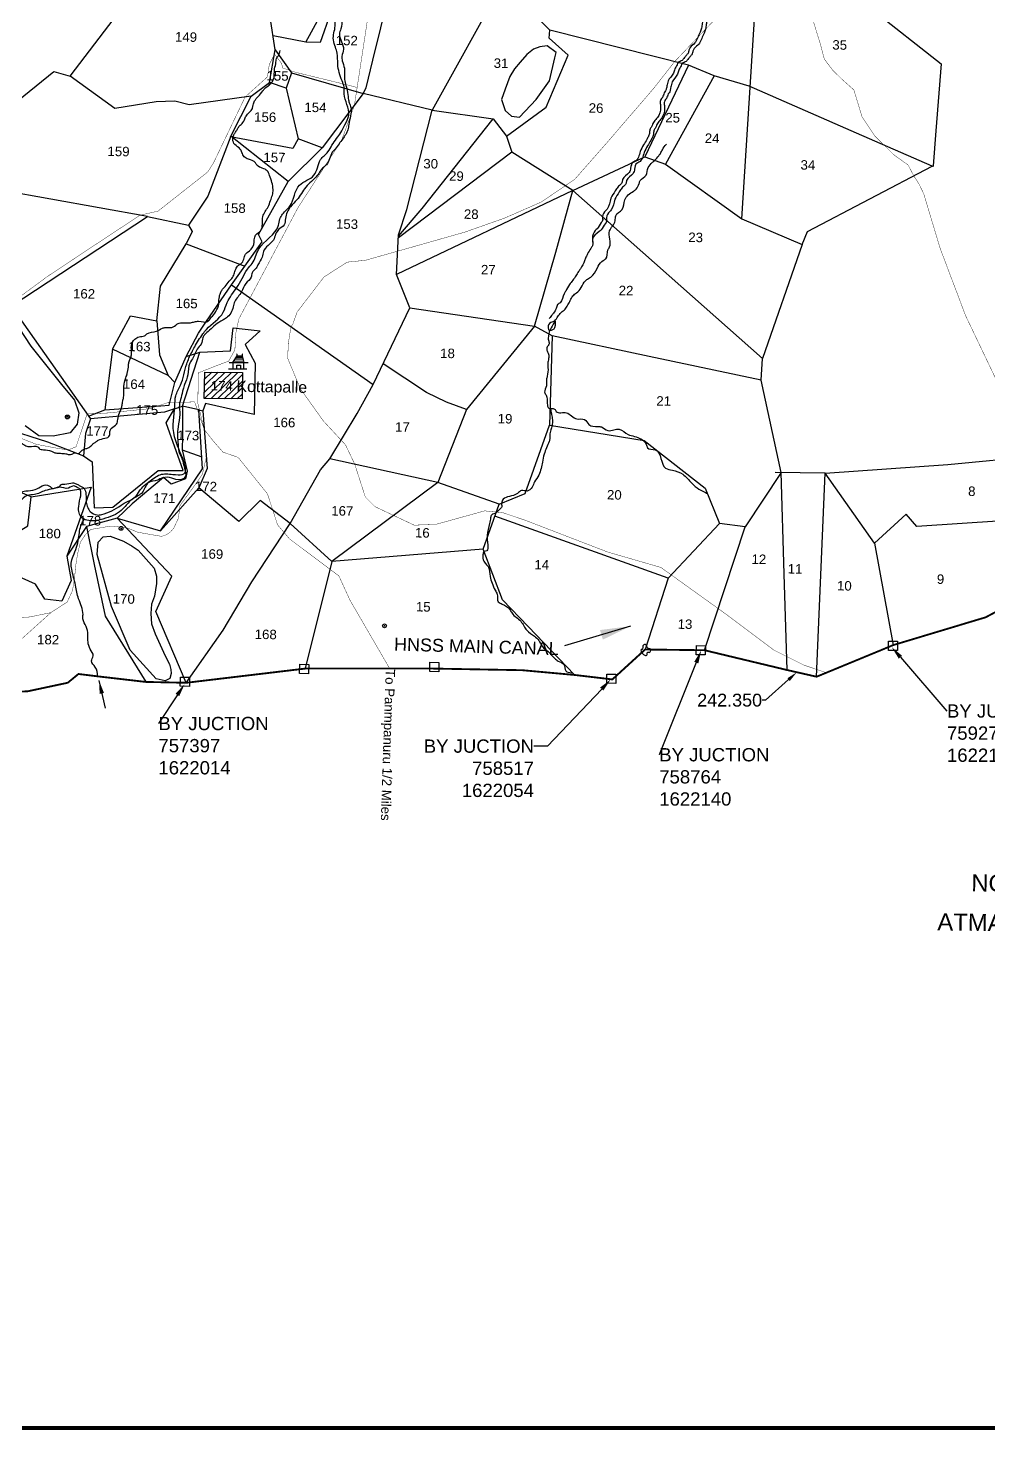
# Model space of a CAD drawing. Header units: feet. Extents: x 744893 to 763303, y 1620064 to 1627037.
# Drawn here: x 756988 to 759523, y 1620064 to 1623761 of the extents above; entities that cross this region are included whole.
import ezdxf
from ezdxf import colors
from ezdxf.entities.mleader import LeaderData, LeaderLine
from ezdxf.enums import TextEntityAlignment as Align
from ezdxf.math import Vec2, Vec3

# ---------------------------------------------------------------- set-up
doc = ezdxf.new("R2010")
doc.units = ezdxf.units.FT
doc.header["$LTSCALE"] = 15
doc.header["$MEASUREMENT"] = 0
doc.header["$PDMODE"] = 32
doc.header["$PDSIZE"] = 10
doc.linetypes.add('HIDDEN2', pattern=[0.1875, 0.125, -0.0625])
for name, color, linetype in [('CRDS STONES', 7, 'Continuous'), ('HILL', 17, 'Continuous'), ('PAPER SIZE', 10, 'Continuous'), ('PLOT', 7, 'Continuous'), ('PLOT NO', 7, 'Continuous'), ('ROADS', 6, 'Continuous'), ('TANKS-STREAM', 4, 'Continuous'), ('TEXT', 1, 'Continuous'), ('VILLAGE', 30, 'Continuous'), ('VILLAGE STONES', 240, 'Continuous')]:
    doc.layers.add(name, color=color, linetype=linetype)
doc.layers.add('VILLAGE BOUNDRY', color=5, linetype='HIDDEN2', lineweight=100)
doc.styles.get("Standard").update_dxf_attribs({"font": 'arial.ttf'})
doc.linetypes.add('DOTS', pattern='A,1e-06,-3,["●",Standard,S=3,R=0,X=-1.25,Y=-1.25],-3', length=6.000001)
doc.dimstyles.get("Standard").update_dxf_attribs({"dimtxt": 0.18, "dimasz": 0.18, "dimexe": 0.18, "dimexo": 0.0625, "dimgap": 0.09, "dimtad": 0, "dimtih": 1, "dimtoh": 1, "dimdec": 4, "dimzin": 0, "dimdsep": 46, "dimtxsty": 'Standard', "dimcen": 0.09, "dimadec": 0, "dimazin": 0, "dimtfac": 1, "dimtdec": 4, "dimtofl": 0, "dimtmove": 0, "dimatfit": 3, "dimfxl": 1, "dimtolj": 1, "dimtzin": 0, "dimarcsym": 0})

msp = doc.modelspace()

# ---------------------------------------------------------------- hatches: boundary and pattern name
at = {"layer": 'VILLAGE'}
h = msp.add_hatch(dxfattribs=at)
h.set_pattern_fill('ANSI31', color=256, scale=97.681345, angle=-0.9054)
h.set_pattern_definition([(44.0946023, (-7660.576, 49417.927), (-8.49638618, 8.76924333), [])])
h.paths.add_polyline_path([(757453.6, 1622853.4), (757452.5, 1622783.9), (757552.5, 1622782.3), (757553.6, 1622851.8)])
h.paths.add_polyline_path([(757527.3, 1622783.4), (757732.8, 1622780.2), (757733.7, 1622837.6), (757528.2, 1622840.9)], flags=9)
h.paths.add_polyline_path([(757463, 1622798.8), (757533.8, 1622797.7), (757534.4, 1622835.3), (757463.6, 1622836.5)], flags=24)

# ---------------------------------------------------------------- linework, layer by layer
for p in [(757091, 1622735), (757092, 1622735), (757092, 1622735), (757233, 1622441), (757233, 1622441), (757927.8, 1622184.1), (757927.8, 1622184.1), (757927.8, 1622184.1)]:
    msp.add_point(p)
at = {"layer": 'HILL'}
for points in [[(758246.1, 1623543.1), (758262.9, 1623528.2), (758283.7, 1623525.9), (758327.7, 1623572), (758362.9, 1623621.7), (758377.7, 1623681.6), (758381.2, 1623695.8), (758357.4, 1623713.2), (758338, 1623711.2), (758321.3, 1623704.5), (758303.4, 1623690.5), (758285.7, 1623670.7), (758271.1, 1623652.5), (758258.8, 1623632.6), (758246.3, 1623599.6), (758237, 1623572.2), (758246.1, 1623543.1)], [(756918.1, 1623038.3), (756995.2, 1622921.2), (757075.9, 1622820.9), (757109.8, 1622778.8), (757121.6, 1622746.1), (757117, 1622716.3), (757099.1, 1622692.7), (757054.1, 1622684.6), (757016, 1622684.7), (756980.4, 1622711.5)], [(757172.9, 1622404.9), (757185.6, 1622418.7), (757203.9, 1622420.7), (757239.5, 1622407.3), (757262.7, 1622394.5), (757277.8, 1622383.4), (757320, 1622336.5), (757326.1, 1622315.3), (757326.4, 1622295.5), (757321.4, 1622262.3), (757313.4, 1622240.9), (757311.4, 1622216.6), (757313.6, 1622189.8), (757323.1, 1622163.4), (757349.1, 1622104.9), (757360.5, 1622083), (757364.5, 1622069.2), (757365, 1622058), (757361.6, 1622045.2), (757349.3, 1622039.4), (757325.7, 1622044.2), (757256.8, 1622119.5), (757208, 1622234.9), (757169.7, 1622372.2), (757172.9, 1622404.9)]]:
    msp.add_lwpolyline(points, dxfattribs=at)
at = {"layer": 'PAPER SIZE', "color": 5, "const_width": 10}
msp.add_lwpolyline([(744898.5, 1627031.8), (763123.1, 1627031.8), (763123.1, 1620068.6), (744898.5, 1620068.6)], close=True, dxfattribs=at)
at = {"layer": 'PLOT'}
for points in [[(757303.1, 1623263.1), (756919.8, 1623332.2), (756914.7, 1623426.3), (756850.1, 1623480.2), (756566.8, 1623373.8), (756463.4, 1623523.9), (756387.2, 1623613.2), (756140.8, 1623866.7), (755993.2, 1624028.3), (755948.9, 1624072.6), (755934.1, 1624166.2), (755823.8, 1624180), (755594.1, 1623987.4), (755541, 1624018.2), (755563.5, 1624089.2), (755639.1, 1624119.1), (755783.8, 1624176.2), (755823.8, 1624180)], [(758870.5, 1623257.2), (758905.6, 1623812), (759014.2, 1624002.3), (759070.1, 1623907.2), (759211, 1623811.8), (759396.7, 1623666.3), (759382.4, 1623489.2), (759374.9, 1623397.1)], [(758053.5, 1623543.5), (757871.9, 1623587.7), (757879.2, 1623602.4), (757897.2, 1623675.4), (757961.2, 1623935.6), (757805.6, 1623898.6)], [(756463.4, 1623523.9), (756515.3, 1623634.1), (756637.1, 1623715.8), (756705.6, 1623792.3), (756850.1, 1623480.2), (757055.6, 1623646), (757098.7, 1623634), (757291.6, 1623886.4), (757221, 1623914.2)], [(757639.8, 1623702.8), (757626.3, 1623789.3), (757643.8, 1623850.6), (757637.4, 1623902.1), (757691.8, 1623914.8), (757805.6, 1623898.6), (757785.4, 1623799.4), (757758.4, 1623722.5), (757720.2, 1623723.6), (757634, 1623740.1)], [(757720.2, 1623723.6), (757755.3, 1623787.5), (757747.6, 1623825.3), (757644.9, 1623854.5)], [(758249.8, 1623475.1), (758354.7, 1623551.5), (758412.6, 1623689.4), (758362.6, 1623733.6), (758363.8, 1623755), (758239, 1623879), (758053.5, 1623543.5)], [(758730, 1623662.4), (758363.8, 1623755)], [(757576.3, 1623580.9), (757624.3, 1623616.9), (757639.8, 1623702.8), (757682.6, 1623642), (757871.9, 1623587.7)], [(758797.6, 1623634.8), (758730, 1623662.4), (758614.8, 1623421.3)], [(757523.9, 1623083.2), (757898.2, 1622820.2), (757994.5, 1623022.8), (757959.9, 1623110.8), (757965, 1623215.1), (757986.5, 1623282.4), (758053.5, 1623543.5), (757871.9, 1623587.7), (757763.7, 1623444.7), (757700.1, 1623468.7), (757685.8, 1623442.9), (757521.8, 1623473.7), (757576.3, 1623580.9), (757412.3, 1623557.7), (757375.1, 1623567.9), (757325.3, 1623565.7), (757216.3, 1623548.2), (757098.7, 1623634)], [(757682.6, 1623642), (757668.9, 1623602.1), (757624.3, 1623616.9)], [(759029.9, 1623189.9), (759043.9, 1623224.4), (759372.8, 1623396), (759173.4, 1623483.3), (758890.2, 1623607.1), (758797.6, 1623634.8), (758669.4, 1623401.9)], [(757668.8, 1623601.7), (757700.1, 1623468.7)], [(757964.8, 1623211.6), (758027.6, 1623284.8), (758214.3, 1623520.9), (758249.8, 1623475.1), (758264.2, 1623433.6), (757964.6, 1623207.4)], [(758053.5, 1623543.5), (758214.3, 1623520.9)], [(756838.7, 1622968), (756636.2, 1623125.4), (756751.7, 1623115.9), (756796.7, 1623161.4), (756943, 1623027.2), (757303.1, 1623263.1), (757410.9, 1623240.6), (757420.3, 1623224.1), (757404.4, 1623191.6), (757559.5, 1623132.4), (757605, 1623196.6), (757595.7, 1623216.3), (757673.8, 1623356), (757522.4, 1623475.1), (757461.7, 1623317.5), (757410.9, 1623240.6)], [(757673.8, 1623356), (757763.7, 1623444.7)], [(758424.7, 1623332.4), (758614.8, 1623421.3), (758669.4, 1623401.9), (758870.5, 1623257.2), (759029.9, 1623189.9), (758924.7, 1622889.4)], [(759375, 1623398), (759375.1, 1623395.8), (759372.8, 1623396)], [(758323.4, 1622974.1), (758380, 1623169.2), (758424.7, 1623332.4), (757959.9, 1623110.8)], [(758921.4, 1622831.7), (758924.7, 1622889.4), (758424.7, 1623332.4)], [(757327.7, 1622988.4), (757336.6, 1623079.9), (757404.4, 1623191.6)], [(757404.6, 1622894.5), (757436.9, 1622955.9), (757458.2, 1622987.1), (757523.9, 1623083.2), (757559.5, 1623132.4)], [(756943, 1623027.2), (757152.1, 1622730.4)], [(757210.7, 1622913.9), (757257.8, 1623001.5), (757327.7, 1622988.4), (757334.1, 1622898.9), (757357.2, 1622844.1)], [(757994.5, 1623022.8), (758323.4, 1622974.1), (758144.5, 1622754.8), (758091.9, 1622773.6), (758038.4, 1622799.2), (757924.3, 1622875.1)], [(757374.4, 1622825.6), (757404.6, 1622894.5), (757441.2, 1622905.6), (757521.6, 1622909.1), (757528.4, 1622970.1), (757599.6, 1622962.4), (757560.6, 1622925.9), (757586.6, 1622876.5), (757584.5, 1622741.7), (757455.9, 1622770.4), (757448.6, 1622750.9)], [(758370.6, 1622949.1), (758323.4, 1622974.1)], [(758974.1, 1622588.8), (758921.4, 1622831.7), (758626.1, 1622894.7), (758370.6, 1622949.1), (758363.3, 1622713.6)], [(757147.3, 1622737.3), (757190.3, 1622753.5), (757338.1, 1622764.3), (757359.8, 1622765.9), (757374.4, 1622825.6), (757357.2, 1622844.1), (757210.7, 1622913.9), (757190.3, 1622753.5)], [(757394.9, 1622763.6), (757441.2, 1622905.6)], [(757678.8, 1622453.6), (757759.5, 1622595.7), (757783.8, 1622624.7), (757855.4, 1622743.8), (757898.2, 1622820.2)], [(756995.7, 1622523.9), (756907.2, 1622561.6), (756801.1, 1622741.7), (756669.7, 1622469), (756822.3, 1622411), (756933.2, 1622379)], [(756923.5, 1622706.1), (757039.1, 1622669.7), (757134, 1622632.2), (757156.8, 1622616.8), (757161.6, 1622495.5), (757211.3, 1622497.4), (757330.9, 1622593.5), (757397, 1622593.3), (757352, 1622719.2), (757374.3, 1622756.6), (757348, 1622747.7), (757152.1, 1622730.4), (757139.5, 1622691.1), (757134, 1622632.2)], [(757374.3, 1622756.6), (757394.9, 1622763.6), (757395.1, 1622684.9), (757394.5, 1622648.6), (757407.5, 1622592.3), (757403.4, 1622571.4), (757365.1, 1622557.4), (757345, 1622575.3), (757262.2, 1622505.7), (757222.9, 1622468.4), (757141.5, 1622446.2), (757162.4, 1622346), (757190.8, 1622209.9), (757297.9, 1622036.2)], [(757404.5, 1622033.9), (757325.1, 1622221.5), (757366.6, 1622315.2), (757222.9, 1622468.4), (757336.7, 1622434.2), (757447.7, 1622598.1), (757438.2, 1622753.4), (757394.9, 1622763.6)], [(757438.2, 1622753.4), (757448.6, 1622750.9), (757459.8, 1622599.4), (757437.7, 1622548), (757336.7, 1622434.2)], [(758144.5, 1622754.8), (758068.9, 1622562.3), (757783.8, 1622624.7)], [(758230.3, 1622504.7), (758299.3, 1622532.8), (758363.3, 1622713.6), (758612.8, 1622672.4), (758773.8, 1622546.8), (758812.1, 1622453.9), (758676.5, 1622310.1), (758219.1, 1622473.5)], [(757394.5, 1622648.6), (757445.8, 1622630)], [(759090.8, 1622586.6), (759414.2, 1622609.1), (759652.5, 1622632.2), (759748.3, 1622557.4), (759898.5, 1622440.6), (759907.4, 1622482.5), (760166.2, 1622471.1), (760171.8, 1622309.2)], [(758990.2, 1622067.5), (758982.4, 1622321.4), (758974.1, 1622588.8), (758879.4, 1622444.8)], [(759067.9, 1622049.9), (759090.8, 1622586.6), (758958.2, 1622588.7)], [(759558, 1622461.2), (759332.5, 1622446), (759303.8, 1622478.7), (759221, 1622402.4), (759090.8, 1622586.6)], [(757141.5, 1622446.2), (757089.8, 1622367.6), (757101.7, 1622303.2), (757077, 1622248.9), (757031.6, 1622254.5), (757007.2, 1622294.4), (756936.7, 1622325.8), (756933.2, 1622379), (756945.3, 1622422.4), (756986.9, 1622448.2), (756995.7, 1622523.9), (757153.8, 1622549.6), (757089.8, 1622367.6)], [(758068.9, 1622562.3), (757789.3, 1622353.5), (757678.8, 1622453.6)], [(758188.1, 1622386.6), (758230.4, 1622505.1), (758068.9, 1622562.3)], [(757404.5, 1622033.9), (757502.7, 1622172.9), (757577.9, 1622299.8), (757678.8, 1622453.6), (757600.1, 1622514.8), (757543.4, 1622459.6), (757437.7, 1622548)], [(758772, 1622119.8), (758879.4, 1622444.8), (758812.1, 1622453.9)], [(759221, 1622402.4), (759270.1, 1622133.3)], [(758428.9, 1622054.6), (758307.3, 1622182.1), (758239.6, 1622253), (758188.1, 1622386.6), (757789.3, 1622353.5)], [(757789.3, 1622353.5), (757719, 1622071.4)], [(758676.5, 1622310.1), (758615.5, 1622121.7)]]:
    msp.add_lwpolyline(points, dxfattribs=at)
at = {"layer": 'PLOT NO'}
for points in [[(758424.7, 1623332.4), (758264.2, 1623433.6)], [(757527.9, 1622878.8), (757539.5, 1622896.5), (757552.2, 1622896.5), (757557.2, 1622878.8)], [(757530.4, 1622882.6), (757556.3, 1622882.2)], [(757554.7, 1622887.6), (757533.7, 1622887.6)], [(757536.6, 1622892.2), (757553.5, 1622892.2)], [(757516.1, 1622862.2), (757564.7, 1622862.2)], [(757518.1, 1622878.8), (757568.2, 1622878.8)], [(757527.9, 1622878.8), (757527.9, 1622862.2)], [(757538.3, 1622862.2), (757538.3, 1622871.2), (757547.7, 1622871.2), (757547.7, 1622862.2)], [(757557.2, 1622861.8), (757557.2, 1622878.9)]]:
    msp.add_lwpolyline(points, dxfattribs=at)
for centre, radius, start, end in [((757541.7, 1622899), 3.31, 127.3291, 228.7098), ((757551.3, 1622898.7), 2.38, 292.4783, 69.0358)]:
    msp.add_arc(centre, radius, start, end, dxfattribs=at)
at = {"layer": 'ROADS', "linetype": 'DOTS', "ltscale": 0.5, "const_width": 1}
for points in [[(757483.7, 1622662.9), (757473.4, 1622674.9), (757452.2, 1622702.5), (757435.5, 1622770.8), (757436.8, 1622851.2), (757486, 1622870.6), (757516.8, 1622882.1), (757533.2, 1622911.6), (757536.1, 1622957.6), (757543.6, 1622993.2), (757609.8, 1623117.7), (757699.9, 1623287.2), (757814.7, 1623464.2), (757848.6, 1623556.9), (757862.9, 1623650.2), (757898.1, 1623880.9)], [(759059.2, 1623778.3), (759077.3, 1623719.6), (759088.3, 1623678.3), (759110.4, 1623649.3), (759134.1, 1623626), (759166.2, 1623597.2), (759187.7, 1623526.5), (759221.8, 1623475.5), (759246.2, 1623451.4), (759262, 1623435.8), (759272, 1623425.9), (759309.4, 1623399.1), (759324.2, 1623370.7), (759338.4, 1623348.4), (759350.4, 1623323.5), (759394, 1623178.7), (759461, 1623001.8), (759579.3, 1622754.1)], [(756927.8, 1623023.6), (757040.7, 1623106.8), (757282.5, 1623266.8), (757330.5, 1623277.7), (757461.5, 1623380.8), (757476.3, 1623403.7), (757560.3, 1623578.6), (757619.2, 1623631.8), (757624, 1623664.1), (757637.9, 1623692), (757656.5, 1623666.8), (757659.5, 1623655), (757693.2, 1623643.8), (757834.5, 1623609.4), (757855.7, 1623603.6)], [(757047.9, 1622218.9), (756918.5, 1622102.7), (756832.6, 1622024.7)]]:
    msp.add_lwpolyline(points, dxfattribs=at)
at = {"layer": 'ROADS', "linetype": 'HIDDEN2', "ltscale": 10, "const_width": 1}
for points in [[(758845.2, 1623831), (758693.1, 1623671.7), (758638.3, 1623601.6), (758515, 1623458.5), (758429.4, 1623361.1), (758340.3, 1623301.1), (758244.7, 1623259.3), (758140.1, 1623222.4), (758006.5, 1623184.5), (757877.8, 1623148.1), (757829.1, 1623143.1), (757768, 1623103.7), (757697.3, 1623011.5), (757686.2, 1622979.9), (757681.2, 1622972.7), (757674.3, 1622929.9), (757672.5, 1622889.7), (757705.9, 1622809.4), (757766.5, 1622724.6), (757825.2, 1622661.2), (757849.5, 1622610.3), (757877.2, 1622524.1), (757902.5, 1622498.6), (757962.3, 1622470.3), (758006.2, 1622449.6), (758063, 1622451.5), (758156.3, 1622477.3), (758192.3, 1622487.3), (758241.2, 1622482.1), (758298.4, 1622462.8), (758428.9, 1622412.5), (758517.4, 1622378.5), (758603.8, 1622353.5), (758657, 1622338.1), (758827.2, 1622216), (758955.4, 1622119.9), (758999.5, 1622097.9), (759035.1, 1622080.2), (759093.6, 1622060.5)], [(756879.6, 1622714.1), (757009, 1622662.9), (757069.2, 1622651.4), (757093.9, 1622648.1), (757114.3, 1622656.4), (757143.4, 1622742.9), (757197.8, 1622745.4), (757308.2, 1622756.8), (757355.6, 1622772.5), (757427, 1622774.7), (757452.2, 1622702.5)], [(757452.2, 1622702.5), (757453.7, 1622681.4), (757457.7, 1622628.2), (757447.5, 1622583.7), (757425.2, 1622551.6), (757388.6, 1622501.4), (757384.2, 1622467.7), (757372.3, 1622442.3), (757362.5, 1622430.9), (757351.6, 1622423.9), (757339.7, 1622420), (757277.4, 1622430.8), (757246.5, 1622443.3), (757206.6, 1622447.3), (757182.3, 1622443.2), (757153, 1622438.2), (757139.3, 1622425.2), (757125.5, 1622404.2), (757118.1, 1622372.9), (757113.1, 1622340.9), (757109.8, 1622303.9), (757104.3, 1622275.8), (757091.1, 1622247.2), (757047.9, 1622218.9), (756992, 1622207.5), (756931.4, 1622204.1)], [(757941.6, 1622071.4), (757837.4, 1622250.8), (757807.5, 1622315.8), (757759.9, 1622351.5), (757677.1, 1622413.7), (757645.9, 1622450.3), (757619.2, 1622532.1), (757541.8, 1622628.3), (757501.8, 1622642.1), (757483.7, 1622662.9)]]:
    msp.add_lwpolyline(points, dxfattribs=at)
at = {"layer": 'TANKS-STREAM'}
for points in [[(759814.3, 1625757.6), (759799.8, 1625743.7), (759784.6, 1625735.5), (759760.3, 1625725.1), (759737.3, 1625721.8), (759731.9, 1625716.9), (759708.7, 1625715.8), (759698.9, 1625715.3), (759688.4, 1625711.9), (759678.2, 1625708.2), (759664.2, 1625706.7), (759659.8, 1625706.1), (759623.1, 1625691.8), (759601.2, 1625694.8), (759588, 1625689.4), (759555, 1625687.2), (759515.4, 1625686.4), (759502, 1625679.8), (759484.5, 1625683.9), (759469, 1625684.7), (759458.3, 1625684), (759428.8, 1625690.8), (759404.4, 1625688.8), (759374.2, 1625697.3), (759346.7, 1625698), (759308.8, 1625695.6), (759255.6, 1625696.2), (759238.9, 1625695), (759216.6, 1625694.4), (759188.2, 1625685.1), (759175.9, 1625677.9), (759158, 1625663.2), (759148.3, 1625652.3), (759131.2, 1625643.4), (759123.8, 1625626), (759102.3, 1625615.7), (759092, 1625606.3), (759087.1, 1625594.2), (759070, 1625584.7), (759056.5, 1625570.1), (759045.7, 1625559.7), (759038.7, 1625551.4), (758994.5, 1625494.5), (758985.2, 1625480.2), (758969.8, 1625469.1), (758958.1, 1625451), (758944.9, 1625433), (758932.4, 1625411.2), (758922.8, 1625375.7), (758915, 1625365.2), (758903.3, 1625347.2), (758891.4, 1625319.6), (758879, 1625302.4), (758871.9, 1625285), (758859.9, 1625248), (758852.9, 1625234.5), (758841.9, 1625214.2), (758823.4, 1625197.8), (758818.5, 1625175.8), (758803.8, 1625159.4), (758791.4, 1625142.9), (758758.5, 1625083.1), (758742, 1625053), (758729.6, 1625033.4), (758711.7, 1625009.4), (758697.1, 1624997.5), (758669.2, 1624961.5), (758657.6, 1624947.3), (758641.1, 1624912.7), (758629.5, 1624902.2), (758618.6, 1624885), (758610.7, 1624866.1), (758601.4, 1624851.8), (758590.1, 1624821.2), (758571.6, 1624800.2), (758563.9, 1624792), (758551.6, 1624786.1), (758541.7, 1624785.5), (758531.1, 1624785.7), (758521.2, 1624784.3), (758502.9, 1624782.3), (758490.8, 1624785.5), (758472.7, 1624789.6), (758462.9, 1624793.6), (758450.8, 1624802.1), (758428.9, 1624808.5), (758415.2, 1624804.2), (758408.8, 1624787.6), (758394.2, 1624776.4), (758393.9, 1624757.5), (758391.3, 1624733.2), (758388.9, 1624725.7), (758379.3, 1624695.5), (758382, 1624675.7), (758365, 1624615.6), (758358.3, 1624573.9), (758355.8, 1624560.3), (758344.8, 1624538.5), (758340.8, 1624522.6), (758324.3, 1624488.7), (758317.1, 1624463), (758304, 1624453.4), (758292.3, 1624433.8), (758277.6, 1624417.4), (758248.4, 1624394.3), (758238.8, 1624371.8), (758222.2, 1624368.8), (758217.8, 1624358.2), (758208, 1624347.7), (758198.8, 1624336.7), (758185.3, 1624324.1), (758166.5, 1624316.5), (758158.3, 1624300.6), (758148, 1624295.5), (758138.3, 1624287.6), (758131.8, 1624282.4), (758109.3, 1624273.7), (758099.1, 1624265.9), (758082.9, 1624252.3), (758076.9, 1624247.1), (758068.3, 1624238.1), (758060.1, 1624228.7), (758049.3, 1624217.7), (758042.7, 1624204.5), (758029.2, 1624200.6), (758018.8, 1624183.8), (758010.7, 1624180.7), (758009.5, 1624172.2), (758002.5, 1624165.9), (757981.3, 1624140.2), (757979.5, 1624126.3), (757969.8, 1624118.5), (757955.1, 1624101.2), (757948.5, 1624088), (757942.5, 1624075.3), (757934.3, 1624067.4), (757927.8, 1624058.5), (757918.4, 1624040.8), (757903.7, 1624022.4), (757897.1, 1624013.5), (757882.8, 1623985.5), (757874.1, 1623971.8), (757866.4, 1623954.8), (757859.2, 1623937.9), (757851.5, 1623927.9), (757851.7, 1623908.4), (757846.7, 1623894.7), (757838, 1623881.5), (757825.7, 1623848.7), (757824.2, 1623819.9), (757822.5, 1623810.9), (757814.9, 1623801.5), (757814.6, 1623785), (757812.6, 1623758.4), (757809.2, 1623744), (757819.7, 1623704.6), (757815.7, 1623685.5), (757816.6, 1623674.3), (757822.1, 1623654.5), (757822.2, 1623629), (757825.2, 1623612.9), (757829.2, 1623596.4), (757832.5, 1623574.3), (757835, 1623563.1), (757839.1, 1623550.8), (757833.6, 1623506.1), (757831.2, 1623492.3), (757825.7, 1623480.2), (757808.3, 1623455.4), (757797.4, 1623440.7), (757790.3, 1623432.8), (757774.8, 1623399.7), (757765.1, 1623391.8), (757758.6, 1623383.4), (757750.4, 1623371.3), (757735.2, 1623356.1), (757720.1, 1623340.9), (757708.6, 1623324.1), (757696.6, 1623307.2), (757680.3, 1623289.4), (757666.5, 1623257.9), (757663, 1623241.4), (757649.5, 1623229.9), (757640.8, 1623216.7), (757634.7, 1623201.4), (757608.6, 1623171.5), (757605.2, 1623156.1), (757594.2, 1623136.5), (757589.8, 1623127.6), (757578.4, 1623115), (757576.1, 1623103.3), (757562, 1623087), (757550.9, 1623064.5), (757532.9, 1623039.2), (757528.9, 1623025.4), (757510.9, 1622995.9), (757501.2, 1622990.2), (757481.8, 1622977.7), (757466.7, 1622963.6), (757453.2, 1622951.5), (757448.7, 1622943.9), (757444.2, 1622927), (757433.9, 1622913.8), (757423.4, 1622891.6), (757414.1, 1622876.9), (757409.3, 1622846.1), (757400.4, 1622820.6), (757396.5, 1622807.9), (757391.3, 1622786.2), (757386.7, 1622766.7), (757387.9, 1622741.6), (757383.2, 1622708.7), (757381.7, 1622684.2), (757383.5, 1622662.9), (757387.4, 1622638.3), (757393.6, 1622624.9), (757400.1, 1622599.8), (757402.4, 1622576.9), (757377.8, 1622569.8), (757366.6, 1622573.7), (757342.1, 1622574.1), (757329.2, 1622568.5), (757304.6, 1622560.9), (757289.2, 1622536.3), (757263.3, 1622518.6), (757241.1, 1622496), (757223.8, 1622481.4), (757199.1, 1622470.1), (757170.2, 1622462), (757129.8, 1622469), (757121.2, 1622499), (757121.5, 1622546.9), (757112, 1622551.8), (757111.1, 1622552.4), (757094, 1622547.3), (757070.1, 1622549.8), (757054, 1622545.8), (757033.1, 1622540.8), (757004.2, 1622530.1), (756985.5, 1622527.7), (756965, 1622512.1), (756935.5, 1622499.2), (756917.6, 1622483.5), (756897.1, 1622466.3), (756876.6, 1622448), (756770.5, 1622401), (756762.3, 1622388.5), (756745, 1622384.8), (756729.5, 1622372.5), (756698.1, 1622365), (756686, 1622351.9), (756666.5, 1622338.3), (756658.4, 1622333.1), (756658.9, 1622319.2), (756657.4, 1622307.2), (756659.7, 1622289.3), (756661.4, 1622266.7), (756663, 1622246.1), (756669.3, 1622220.8), (756676.3, 1622202.1), (756685.9, 1622175.1), (756688.2, 1622156.4), (756704.6, 1622140.9), (756714.8, 1622113.5), (756719.3, 1622102.2), (756726.2, 1622078.2), (756735.2, 1622059.5), (756746.1, 1622036.1), (756760.9, 1622006)], [(756604.9, 1622341.8), (756614.1, 1622338.4), (756627.8, 1622342), (756635.6, 1622351.3), (756646.8, 1622354.6), (756663.3, 1622357.9), (756676.7, 1622366), (756688, 1622373.5), (756696.4, 1622379), (756713.3, 1622381.8), (756723.1, 1622386.6), (756735.8, 1622387.6), (756746.1, 1622401), (756756, 1622409.9), (756773.6, 1622419.8), (756802, 1622425.3), (756871.7, 1622460.4), (756883.3, 1622465.8), (756887.7, 1622473.6), (756905, 1622485.9), (756915, 1622501.1), (756926.7, 1622513.1), (756966.4, 1622536.4), (756981.6, 1622539.8), (757006.1, 1622543.6), (757042.7, 1622553.5), (757054.6, 1622546), (757061.2, 1622548.2), (757068.5, 1622549.8), (757075.8, 1622557.2), (757084.9, 1622557.8), (757105.3, 1622561), (757114.4, 1622558.7), (757122.8, 1622554.4), (757135.3, 1622546.5), (757141.1, 1622510.6), (757145.1, 1622496.5), (757151.9, 1622485.2), (757170, 1622476.4), (757182, 1622477.7), (757233, 1622502.1), (757244.3, 1622509), (757267, 1622521.2), (757290.6, 1622551), (757306.3, 1622563.4), (757336.1, 1622582.6), (757369.8, 1622583.5), (757394.4, 1622583.1), (757374.2, 1622682.3), (757374.9, 1622763.5), (757377.4, 1622790.8), (757389.8, 1622818.7), (757406.1, 1622874.6), (757419.3, 1622905.2), (757427.2, 1622919.9), (757448.8, 1622953.9), (757458.1, 1622965.7), (757502.7, 1623011.2), (757512.9, 1623036.3), (757538.2, 1623075.9), (757552.6, 1623100.2), (757566.3, 1623124.6), (757579.2, 1623139.8), (757595.9, 1623176.7), (757648.2, 1623240.4), (757652, 1623257.2), (757669.2, 1623280.8), (757678.5, 1623291.2), (757703.4, 1623346.2), (757741.8, 1623372.2), (757759.3, 1623413.4), (757778.6, 1623434.1), (757789.4, 1623451.5), (757801.6, 1623469.5), (757812.4, 1623484.8), (757823.3, 1623505), (757833.5, 1623530.8), (757821.8, 1623587.1), (757821.3, 1623605.4), (757816, 1623620.9), (757804.7, 1623665.6), (757803.1, 1623694.4), (757798.4, 1623709.9), (757793.1, 1623729), (757797.9, 1623766.1), (757797, 1623799.1), (757798.7, 1623816.6), (757806.8, 1623841), (757831.2, 1623907.9), (757845.1, 1623947.7), (757853.9, 1623967.9), (757859.8, 1623988.1), (757873.5, 1624007.6), (757897.8, 1624037.4), (757921.8, 1624084.7), (757948.1, 1624105.3), (757961, 1624122.7), (757969.7, 1624137.3), (758020.8, 1624211.9), (758072.1, 1624258.1), (758080.7, 1624269.9), (758094.8, 1624276.7), (758115.6, 1624299.5), (758133.9, 1624303.5), (758149.7, 1624322.2), (758161.8, 1624336), (758173.8, 1624341.4), (758229.4, 1624385.9), (758248.8, 1624410.1), (758262.3, 1624422.5), (758271.6, 1624433.6), (758278.1, 1624445.4), (758293.9, 1624464.8), (758308.1, 1624477.2), (758326.3, 1624516.3), (758335.9, 1624543.5), (758338.1, 1624554), (758353.3, 1624619.5), (758365.7, 1624645.3), (758365.3, 1624666.3), (758365.5, 1624677.6), (758369.3, 1624695.8), (758374.5, 1624713.2), (758376.7, 1624723), (758381.9, 1624741.9), (758385, 1624760.1), (758388.1, 1624777.5), (758388.3, 1624789.5), (758351.9, 1624795), (758331.6, 1624802.3), (758312, 1624806.1), (758297.3, 1624807.1), (758286.1, 1624812.8), (758263.1, 1624823.7)], [(758872.2, 1624218.3), (758870.8, 1624208.7), (758868, 1624199.9), (758867.9, 1624194.3), (758869.6, 1624187.8), (758870.3, 1624179), (758870.2, 1624172.5), (758868, 1624164), (758867.9, 1624159), (758869.9, 1624152.2), (758872, 1624137.8), (758868.9, 1624124.7), (758872.5, 1624108.5), (758875.5, 1624098.4), (758877.2, 1624094), (758879.4, 1624082.8), (758882.8, 1624073.9), (758885.7, 1624068.6), (758887.9, 1624064.1), (758891.3, 1624050.3), (758894.3, 1624039.6), (758896, 1624034.9), (758895.3, 1624026.7), (758892.4, 1624026.8), (758892.6, 1624020.1), (758886.5, 1624009.8), (758879.5, 1623995.8), (758878.5, 1623985.3), (758877.4, 1623972.9), (758874.9, 1623965.9), (758873, 1623958.3), (758867.9, 1623952.5), (758864.6, 1623947.5), (758862.5, 1623943.5), (758859.2, 1623938.5), (758858.5, 1623933.2), (758858.1, 1623927.4), (758854.7, 1623911.7), (758845.1, 1623899.7), (758840.8, 1623893.6), (758830.7, 1623885.3), (758825.4, 1623875.1), (758824.3, 1623864.3), (758820.9, 1623856.3), (758808, 1623845.3), (758803.7, 1623840.6), (758798.4, 1623832.3), (758794.4, 1623820.6), (758790.6, 1623814.5), (758781.4, 1623799.2), (758779.9, 1623795), (758779.8, 1623789.8), (758778.3, 1623781.3), (758776.7, 1623770.1), (758774.6, 1623757.9), (758766.3, 1623736.6), (758760, 1623722.6), (758757.1, 1623718.4), (758745.1, 1623706.4), (758741.7, 1623699.4), (758739.2, 1623691.5), (758734.9, 1623685.9), (758729.6, 1623679.9), (758723.4, 1623672.5), (758713.4, 1623666.6), (758710.3, 1623661), (758707.1, 1623654.9), (758704.2, 1623649.8), (758702.4, 1623644), (758700.8, 1623638.7), (758686.9, 1623618.4), (758685, 1623611.5), (758682.2, 1623599.3), (758681.6, 1623595.8), (758675, 1623583.7), (758673.1, 1623577.9), (758666.2, 1623566.3), (758666.4, 1623556.4), (758661.7, 1623527.4), (758654.1, 1623516.8), (758646.5, 1623506.2), (758644, 1623498.8), (758639.2, 1623491.9), (758637.7, 1623482.6), (758634.7, 1623472.4), (758630.4, 1623463.7), (758621.8, 1623449.8), (758613.1, 1623432.3), (758599.2, 1623406.4), (758594.1, 1623404.1), (758587.7, 1623388.5), (758583.8, 1623376.9), (758566.7, 1623358.2), (758564.7, 1623349.9), (758558, 1623343), (758553.8, 1623338.4), (758547.1, 1623328.3), (758535.6, 1623308.9), (758525.8, 1623280.7), (758522, 1623276.6), (758513.4, 1623260.4), (758513.7, 1623250.1), (758510.4, 1623244.6), (758499.4, 1623228.5), (758494.6, 1623223.9), (758476.4, 1623203.4), (758477.5, 1623190.1), (758474.3, 1623182.6)], [(758861.7, 1624220.9), (758860.2, 1624211.4), (758857.5, 1624202.5), (758857.4, 1624197), (758859.1, 1624190.5), (758859.8, 1624181.6), (758859.7, 1624175.2), (758857.5, 1624166.7), (758857.4, 1624161.7), (758859.4, 1624154.9), (758861.5, 1624140.4), (758858.4, 1624127.4), (758861.9, 1624111.1), (758865, 1624101.1), (758866.7, 1624096.7), (758868.9, 1624085.5), (758872.3, 1624076.6), (758875.1, 1624071.2), (758877.4, 1624066.8), (758880.7, 1624052.9), (758883.8, 1624042.3), (758885.5, 1624037.6), (758884.8, 1624029.3), (758881.8, 1624029.4), (758882.1, 1624022.8), (758876, 1624012.5), (758869, 1623998.5), (758867.9, 1623987.9), (758866.9, 1623975.6), (758864.4, 1623968.6), (758862.5, 1623961), (758857.4, 1623955.2), (758854.1, 1623950.2), (758852, 1623946.1), (758848.6, 1623941.2), (758848, 1623935.9), (758847.6, 1623930), (758844.2, 1623914.4), (758834.6, 1623902.3), (758830.2, 1623896.3), (758820.2, 1623888), (758814.9, 1623877.7), (758813.8, 1623866.9), (758810.4, 1623859), (758797.5, 1623847.9), (758793.2, 1623843.3), (758787.9, 1623834.9), (758783.9, 1623823.2), (758780, 1623817.2), (758770.9, 1623801.8), (758769.4, 1623797.6), (758769.3, 1623792.4), (758767.8, 1623784), (758766.2, 1623772.8), (758764.1, 1623760.6), (758755.8, 1623739.3), (758749.4, 1623725.3), (758746.5, 1623721.1), (758734.6, 1623709.1), (758731.2, 1623702.1), (758728.7, 1623694.1), (758724.4, 1623688.6), (758719.1, 1623682.5), (758712.9, 1623675.1), (758702.9, 1623669.2), (758699.8, 1623663.6), (758696.6, 1623657.5), (758693.7, 1623652.5), (758691.9, 1623646.7), (758690.3, 1623641.3), (758676.3, 1623621.1), (758674.5, 1623614.1), (758671.7, 1623601.9), (758671, 1623598.5), (758664.4, 1623586.3), (758662.6, 1623580.5), (758655.7, 1623569), (758655.8, 1623559.1), (758651.2, 1623530.1), (758643.6, 1623519.5), (758635.9, 1623508.9), (758633.5, 1623501.5), (758628.7, 1623494.6), (758627.2, 1623485.3), (758624.2, 1623475.1), (758619.9, 1623466.3), (758611.3, 1623452.5), (758602.6, 1623434.9), (758588.7, 1623409.1), (758583.6, 1623406.7), (758577.2, 1623391.1), (758573.3, 1623379.5), (758556.1, 1623360.9), (758554.1, 1623352.6), (758547.5, 1623345.7), (758543.2, 1623341.1), (758536.6, 1623331), (758525.1, 1623311.6), (758515.3, 1623283.3), (758511.5, 1623279.2), (758502.9, 1623263.1), (758503.2, 1623252.8), (758499.8, 1623247.3), (758488.8, 1623231.2), (758484.1, 1623226.6), (758476.3, 1623206.7), (758476.7, 1623199.7), (758477.5, 1623190.1)], [(756487.9, 1622418.7), (756474.2, 1622422.7), (756464.7, 1622421.9), (756454.2, 1622417.6), (756449.1, 1622412.7), (756453.1, 1622398.2), (756468.3, 1622399.7), (756475.5, 1622404.6), (756482.3, 1622410.6), (756487.9, 1622418.7), (756498.3, 1622422.7), (756507.8, 1622422.8), (756515.5, 1622424.2), (756523, 1622428.9), (756530.6, 1622434.7), (756537.4, 1622437.3), (756550.1, 1622437.1), (756557.1, 1622439.2), (756579.5, 1622458.2), (756585.8, 1622462), (756601.2, 1622469.8), (756606.5, 1622477.2), (756609.8, 1622483.1), (756614.3, 1622489.5), (756623.1, 1622498.7), (756632.3, 1622504.9), (756642.4, 1622519.9), (756646.6, 1622530.9), (756650.7, 1622541.3), (756661.9, 1622551.1), (756676.4, 1622561.1), (756680.6, 1622580.5), (756683.6, 1622588.4), (756687.3, 1622593.3), (756695.6, 1622601.8), (756701.1, 1622605.1), (756710.3, 1622633.5), (756730.5, 1622645.5), (756737.2, 1622657), (756740.3, 1622674.7), (756749.5, 1622682.9), (756759.1, 1622690.4), (756768.7, 1622703.6), (756776.8, 1622710), (756788.3, 1622715.3), (756805.2, 1622715.7), (756815.4, 1622717.5), (756825.2, 1622717.9), (756842.5, 1622713.7), (756856.9, 1622707.3), (756864.2, 1622706.8), (756873.6, 1622705.2), (756887, 1622701.4), (756894.9, 1622697.3), (756901, 1622693.9), (756905.7, 1622692.4), (756921.5, 1622685.6), (756933.8, 1622678.9), (756940.9, 1622674.4), (756964.3, 1622670.8), (756971.8, 1622664.5), (756979, 1622660.1), (756990.2, 1622656.6), (757013, 1622655.9), (757016.6, 1622651.9), (757028.1, 1622648.4), (757049.1, 1622644.8), (757056.3, 1622641.1), (757066.1, 1622639.5), (757072.9, 1622639), (757080.2, 1622638.9), (757087.1, 1622638.1), (757096.1, 1622635.8), (757103, 1622636.4), (757112.4, 1622640.7), (757117.9, 1622638.5), (757128.2, 1622645.8), (757135.6, 1622650.1), (757144.6, 1622652.7), (757150.5, 1622655.9), (757154.9, 1622659.5), (757159.7, 1622664.5), (757166.6, 1622669.1), (757172.9, 1622673.7), (757202.7, 1622686), (757203.2, 1622696.5), (757208.1, 1622705.1), (757221, 1622716.1), (757224.4, 1622728), (757228.7, 1622746.1), (757233.6, 1622756.6), (757235.5, 1622765.9), (757237.5, 1622777.1), (757239.5, 1622786.1), (757243.4, 1622832.6), (757247.9, 1622844.1), (757249.9, 1622853.2), (757252.7, 1622871.2), (757254, 1622881.4), (757258.6, 1622891.1), (757260.5, 1622901.2), (757260.5, 1622923.6), (757269.2, 1622940), (757280.8, 1622946.3), (757294.9, 1622948.8), (757301.2, 1622953.9), (757326.7, 1622961.4), (757342, 1622968.8), (757350.9, 1622970.9), (757362.9, 1622970.5), (757377.1, 1622976.8), (757383.2, 1622981.2), (757396.6, 1622983.2), (757416, 1622983.4), (757426.9, 1622985.9), (757437.6, 1622987.3), (757461.9, 1622987), (757469.7, 1622996.4), (757474, 1623000.9), (757485.8, 1623018), (757489.8, 1623028.3), (757491.3, 1623043.8), (757494.1, 1623058.8), (757498.9, 1623068.8), (757507.2, 1623079.2), (757518.2, 1623092.7), (757525.1, 1623100.2), (757531.6, 1623112), (757535.4, 1623124.3), (757542.7, 1623134.9), (757552, 1623141.5), (757557.6, 1623154.2), (757563, 1623166.3), (757566, 1623168.5), (757582.9, 1623189.5), (757587.9, 1623214.1), (757601.3, 1623226.4), (757607.1, 1623263.2), (757620.7, 1623288.8), (757627.3, 1623305.9), (757632.1, 1623319.6), (757634, 1623334.5), (757624.8, 1623371.9), (757618.8, 1623383.8), (757592.1, 1623398.4), (757587.4, 1623405), (757569.2, 1623414.6), (757557.7, 1623421), (757551.9, 1623432.6), (757547.6, 1623441.5), (757533, 1623453.7), (757527.6, 1623466), (757532.6, 1623482.3), (757537.9, 1623490.4), (757542.5, 1623498.5), (757549.4, 1623506), (757558.4, 1623518.3), (757562.8, 1623528.4), (757579.3, 1623548.7), (757581.4, 1623557.4), (757585.2, 1623568.4), (757595, 1623580.1), (757607.1, 1623594.9), (757612.3, 1623601), (757623.5, 1623610.1), (757632.1, 1623619.6), (757634.5, 1623623.5), (757638, 1623653.1), (757641.7, 1623670.2), (757642.1, 1623677), (757649.1, 1623689.6), (757652.4, 1623700.9)], [(758377.6, 1622988), (758394.2, 1623010.5), (758404.2, 1623019.2), (758411.8, 1623030.4), (758417.9, 1623042.2), (758425, 1623054.4), (758434.1, 1623062.1), (758447.1, 1623076.2), (758457.8, 1623094.3), (758465.8, 1623099.6), (758477.3, 1623108.8), (758492, 1623132.7), (758505, 1623147.8), (758512, 1623151.7), (758517.3, 1623175.7), (758521.4, 1623183.1), (758521.6, 1623225.4), (758536.4, 1623251.8), (758538.1, 1623265.6), (758554.6, 1623282.1), (758561.9, 1623307.1), (758584.5, 1623330.4), (758592, 1623335.7), (758599.6, 1623350.4), (758602.7, 1623358.3), (758617.8, 1623372.3), (758623.6, 1623392.3), (758635.2, 1623406.4), (758641.5, 1623411.8), (758651.2, 1623423.9), (758655.8, 1623429.8), (758660.9, 1623439.5), (758671.5, 1623454.2)], [(758474.3, 1623182.6), (758465.5, 1623168.2), (758459.3, 1623156.3), (758455.7, 1623146.4), (758444.9, 1623125.7), (758439.8, 1623118.3), (758433.1, 1623107), (758415.8, 1623083.8), (758406, 1623066.6), (758401.9, 1623059.6), (758391.2, 1623036.2), (758384.7, 1623031.3), (758380.6, 1623021), (758373.9, 1623008.8), (758370.9, 1623004.9), (758362.4, 1622994.2)], [(758376.2, 1622985), (758359.9, 1622942.8), (758360.4, 1622937.8), (758361.9, 1622927.7), (758357.3, 1622919.4), (758356.6, 1622911), (758359.8, 1622903.1), (758361.3, 1622891.9), (758358.9, 1622879.1), (758359.2, 1622865.1), (758357.2, 1622842.6), (758355.4, 1622833.1), (758355.1, 1622816.9), (758350.4, 1622800.2), (758354.2, 1622792.3), (758357.3, 1622770.1), (758361.3, 1622758.2), (758368.8, 1622757.1), (758376.7, 1622755.7), (758380.7, 1622749.2), (758393, 1622746.1), (758408.1, 1622745.9), (758435.2, 1622729.7), (758455.7, 1622728.2), (758467.3, 1622714.9), (758490.4, 1622709.7), (758500.4, 1622708.6), (758516.9, 1622699.1), (758533.3, 1622701.1), (758547.1, 1622702.3), (758570.5, 1622688.6), (758587.7, 1622683.8), (758604.1, 1622677.3), (758618.1, 1622663), (758621.7, 1622653.9), (758642.3, 1622648.2), (758669.5, 1622599.9), (758687.7, 1622594.3), (758715, 1622583.7), (758726.3, 1622573.7), (758739.3, 1622559.6), (758747.9, 1622551.7), (758767.4, 1622539.1), (758781.3, 1622532.7)], [(758377.6, 1622988), (758360.4, 1622977.5), (758359.8, 1622971.9), (758361.9, 1622963.5), (758375.4, 1622967.7), (758377.7, 1622971), (758377.6, 1622988), (758376.2, 1622985)], [(758366, 1622756.7), (758367.1, 1622749.7), (758368.8, 1622741.1), (758370.8, 1622727.3), (758369.9, 1622712.3), (758366.4, 1622700.8), (758364.3, 1622686.8), (758364.2, 1622678.2), (758362.2, 1622670.3), (758349.1, 1622636.9), (758344.5, 1622615.6), (758340.9, 1622599.2), (758335.1, 1622581.5), (758323.8, 1622564), (758317.5, 1622550), (758303.9, 1622539.6), (758289.5, 1622541), (758278.4, 1622533.2), (758257.3, 1622525.2), (758241.3, 1622518.1), (758236.9, 1622506.8), (758236.4, 1622495.9), (758229.2, 1622488.9), (758222.4, 1622482), (758210.7, 1622477), (758207.8, 1622469.1), (758206.8, 1622461.5), (758205.1, 1622453.6), (758198.8, 1622422.9), (758200.5, 1622397.2), (758197.6, 1622381.9), (758190.5, 1622380.2), (758187.6, 1622371.7), (758189.8, 1622354.3), (758197.3, 1622345), (758202.1, 1622339.1), (758206.3, 1622314.4), (758212.1, 1622296.6), (758219.8, 1622278.4), (758225.1, 1622267.6), (758228.2, 1622247.1), (758238.5, 1622241.4), (758258.7, 1622226.8), (758264.4, 1622217.5), (758287.4, 1622196.1), (758303.3, 1622172.3), (758323.5, 1622156.7), (758334.7, 1622145.6), (758343.9, 1622130.4), (758359.9, 1622116.1), (758377.4, 1622097.9), (758386.2, 1622090.8), (758401.4, 1622082.3), (758406, 1622065.4), (758421.2, 1622060)], [(757171.2, 1622050.9), (757164.8, 1622075.3), (757154.9, 1622091.4), (757159.5, 1622105.4), (757151.6, 1622122.7), (757145.8, 1622141.3), (757145.4, 1622160.7), (757140.9, 1622182.5), (757132.2, 1622202.3), (757132.6, 1622214.2), (757121.1, 1622255), (757112.8, 1622290.9), (757102.9, 1622333.3), (757101.3, 1622349), (757107, 1622367.9), (757121, 1622415.2), (757128.5, 1622452.1), (757135.3, 1622465.2)]]:
    msp.add_spline(points, degree=3, dxfattribs=at)
at = {"layer": 'VILLAGE'}
msp.add_lwpolyline([(757453.6, 1622853.4), (757553.6, 1622851.8), (757552.5, 1622782.3), (757452.5, 1622783.9)], close=True, dxfattribs=at)
at = {"layer": 'VILLAGE BOUNDRY', "lineweight": -2, "ltscale": 15, "const_width": 4.88}
msp.add_lwpolyline([(759568.1, 1622235.6), (759514.1, 1622206.7), (759270.1, 1622133.3), (759067.9, 1622049.9), (758990.2, 1622067.5), (758772, 1622119.8), (758615.5, 1622121.7), (758529, 1622042.8), (758428.9, 1622054.6), (758290.9, 1622067.1), (758055.9, 1622071.4), (757719, 1622071.4), (757404.5, 1622033.9), (757297.9, 1622036.2), (757171.2, 1622050.9), (757120.6, 1622057.1), (757092.4, 1622034), (756986.9, 1622011.5), (756873.2, 1622006.1)], dxfattribs=at)
msp.add_lwpolyline([(759568.1, 1622235.6), (759514.1, 1622206.7), (759270.1, 1622133.3), (759067.9, 1622049.9), (758990.2, 1622067.5), (758772, 1622119.8), (758615.5, 1622121.7), (758529, 1622042.8), (758428.9, 1622054.6), (758290.9, 1622067.1), (758055.9, 1622071.4), (757719, 1622071.4), (757404.5, 1622033.9), (757297.9, 1622036.2), (757171.2, 1622050.9), (757120.6, 1622057.1), (757092.4, 1622034), (756986.9, 1622011.5), (756873.2, 1622006.1)], dxfattribs=at)
at = {"layer": 'VILLAGE STONES'}
for points in [[(759257.5, 1622143.7), (759281.4, 1622143.3), (759281.1, 1622118.9), (759257.1, 1622119.2)], [(758750.8, 1622132.1), (758774.7, 1622131.7), (758774.3, 1622107.3), (758750.4, 1622107.7)], [(757704.2, 1622082.7), (757728.1, 1622082.3), (757727.7, 1622057.9), (757703.8, 1622058.3)], [(758047.7, 1622088), (758071.6, 1622087.7), (758071.2, 1622063.2), (758047.3, 1622063.6)], [(757389.6, 1622049.1), (757413.5, 1622048.7), (757413.1, 1622024.3), (757389.2, 1622024.7)], [(758514.5, 1622056.9), (758538.4, 1622056.6), (758538.1, 1622032.1), (758514.1, 1622032.5)]]:
    msp.add_lwpolyline(points, close=True, dxfattribs=at)
msp.add_spline([(758604.3, 1622119.9), (758608.7, 1622124.2), (758610.8, 1622133), (758617.7, 1622133.9), (758622.4, 1622125), (758630.2, 1622121.9), (758626.6, 1622114.2), (758622.2, 1622114.3), (758619.7, 1622106.5), (758613.3, 1622107.6), (758607.1, 1622112.5), (758604.3, 1622119.9)], degree=3, dxfattribs=at)

# ---------------------------------------------------------------- texts
at = {"layer": 'PLOT NO'}
for s, p in [('149', (757404.4, 1623736.9)), ('152', (757828.5, 1623727.7)), ('35', (759128.8, 1623715.9)), ('31', (758235.4, 1623667.7)), ('155', (757645.9, 1623634.4)), ('154', (757745.8, 1623551.3)), ('26', (758486.1, 1623549.5)), ('156', (757613.2, 1623525.7)), ('25', (758688.1, 1623524)), ('24', (758792.4, 1623469.8)), ('159', (757226.3, 1623435.1)), ('157', (757637.7, 1623419.3)), ('30', (758049.8, 1623402.7)), ('34', (759044.9, 1623399.4)), ('29', (758117.7, 1623370.1)), ('158', (757532.7, 1623285.7)), ('153', (757829.1, 1623243.5)), ('28', (758156.8, 1623269.7)), ('23', (758748.8, 1623208.5)), ('27', (758201.8, 1623123.2)), ('162', (757135.4, 1623059.8)), ('22', (758565.1, 1623068.3)), ('165', (757405.9, 1623034.2)), ('163', (757281.7, 1622920.6)), ('18', (758094.2, 1622902.7)), ('164', (757267.1, 1622821.4)), ('174', (757498.7, 1622817)), ('21', (758664.4, 1622777)), ('175', (757301.9, 1622753.3)), ('19', (758246, 1622730.4)), ('177', (757170.4, 1622697.8)), ('173', (757410.2, 1622686)), ('166', (757663.6, 1622720.3)), ('17', (757975.3, 1622708.4)), ('172', (757457, 1622551.6)), ('8', (759477.3, 1622539)), ('171', (757347.2, 1622520.7)), ('20', (758534.3, 1622529.6)), ('167', (757816.6, 1622487.2)), ('180', (757045, 1622427.6)), ('178', (757151.5, 1622461.5)), ('16', (758027.7, 1622429.4)), ('169', (757473.4, 1622373.5)), ('12', (758915.6, 1622359.7)), ('14', (758342.8, 1622345.3)), ('11', (759011.2, 1622334.4)), ('10', (759141.1, 1622289.7)), ('9', (759394.8, 1622307.2)), ('170', (757240.2, 1622255.1)), ('15', (758030.2, 1622234.3)), ('13', (758720.7, 1622188.5)), ('182', (757040.6, 1622147.8)), ('168', (757614.7, 1622161.6))]:
    msp.add_text(s, height=25, rotation=359.0946, dxfattribs=at).set_placement(p, align=Align.MIDDLE_CENTER)
msp.add_text('To Panmpanuru 1/2 Miles ', height=25, rotation=268.1647, dxfattribs=at).set_placement((757931.2, 1622070.4))
at = {"layer": 'TEXT'}
for s, p in [('   NO.51', (759423.2, 1621484.9)), ('ATMAKURU', (759386.1, 1621381.2))]:
    msp.add_text(s, height=45, rotation=359.0946, dxfattribs=at).set_placement(p)
at = {"layer": 'VILLAGE'}
msp.add_text('Kottapalle', height=30, rotation=359.0946, dxfattribs=at).set_placement((757537.2, 1622801.2))
at = {"layer": 'VILLAGE STONES'}
msp.add_text('HNSS MAIN CANAL', height=33.904, rotation=358.3854, dxfattribs=at).set_placement((757952.8, 1622119))

# ---------------------------------------------------------------- leaders
at = {"layer": 'CRDS STONES', "color": 1}
ml = msp.add_multileader_mtext('Standard', dxfattribs=at)
ml.set_content('BY JUCTION\\P758764\\P1622140', color=1)
ml.set_leader_properties()
ml.build(insert=Vec2(0, 0))
ml.multileader.update_dxf_attribs({"dogleg_length": 0.36, "arrow_head_size": 35})
ctx = ml.context
ctx.base_point, ctx.char_height, ctx.arrow_head_size, ctx.landing_gap_size, ctx.plane_origin = Vec3(758652.6, 1621843.9), 35, 35, 0.09, Vec3(758897.3, 1622243.1)
notes = []
notes.append((ctx, [(0, (1, 1, 0), (758652.6, 1621843.9), (1, 0), 1.396927018504357e-11, [(0, [(758763.6, 1622119.6)], 0, [])])]))
ctx.mtext.insert, ctx.mtext.flow_direction = Vec3(758652.7, 1621861.7), 5
ml = msp.add_multileader_mtext('Standard', dxfattribs=at)
ml.set_content('BY JUCTION\\P759274\\P1622156', color=1)
ml.set_leader_properties()
ml.build(insert=Vec2(0, 0))
ml.multileader.update_dxf_attribs({"dogleg_length": 0.36, "arrow_head_size": 35})
ctx = ml.context
ctx.base_point, ctx.char_height, ctx.arrow_head_size, ctx.landing_gap_size, ctx.plane_origin = Vec3(759411.7, 1621959.3), 35, 35, 0.09, Vec3(759406.8, 1622255.6)
notes.append((ctx, [(0, (1, 1, 0), (759411.7, 1621959.3), (1, 0), 1.396927018504357e-11, [(0, [(759266, 1622127.9)], 0, [])])]))
ctx.mtext.insert, ctx.mtext.flow_direction = Vec3(759411.8, 1621977.1), 5
ml = msp.add_multileader_mtext('Standard', dxfattribs=at)
ml.set_content('BY JUCTION\\P758517\\P1622054', color=1)
ml.set_leader_properties()
ml.build(insert=Vec2(0, 0))
ml.multileader.update_dxf_attribs({"dogleg_length": 0.36, "arrow_head_size": 35})
ctx = ml.context
ctx.base_point, ctx.char_height, ctx.arrow_head_size, ctx.landing_gap_size, ctx.plane_origin = Vec3(758039, 1621866.6), 35, 35, 0.09, Vec3(758665.8, 1622170.6)
ctx.text_align_type = 2
notes.append((ctx, [(1, (1, 1, 0), (758357.9, 1621866.6), (-1, 0), 35.7, [(0, [(758525, 1622042.9)], 0, [])])]))
ctx.mtext.insert, ctx.mtext.alignment, ctx.mtext.flow_direction = Vec3(758322.2, 1621884.4), 3, 5
ml = msp.add_multileader_mtext('Standard', dxfattribs=at)
ml.set_content('BY JUCTION\\P757397\\P1622014', color=1)
ml.set_leader_properties()
ml.build(insert=Vec2(0, 0))
ml.multileader.update_dxf_attribs({"dogleg_length": 0.36, "arrow_head_size": 35})
ctx = ml.context
ctx.base_point, ctx.char_height, ctx.arrow_head_size, ctx.landing_gap_size, ctx.plane_origin = Vec3(757331.4, 1621926.3), 35, 35, 0.09, Vec3(757541.8, 1622158.6)
notes.append((ctx, [(0, (1, 1, 0), (757331.4, 1621926.3), (1, 0), 1.396927018504357e-11, [(0, [(757401, 1622030.9)], 0, [])])]))
ctx.mtext.insert, ctx.mtext.flow_direction = Vec3(757331.5, 1621944), 5
at = {"layer": 'PLOT', "color": 5}
msp.add_leader([(757174.7, 1622040.1), (757190.8, 1621966.9)], dimstyle='Standard', override={"dimasz": 35, "dimgap": 0.09, "dimtad": 0, "dimzin": 2, "dimtfill": 2, "dimtfillclr": 5}, dxfattribs=at)
at = {"layer": 'VILLAGE STONES'}
msp.add_leader([(758576.9, 1622183.3), (758402.8, 1622131.2)], dimstyle='Standard', override={"dimasz": 80, "dimgap": 0.09, "dimtad": 0, "dimtfill": 2, "dimtfillclr": 5}, dxfattribs=at)
at = {"layer": 'VILLAGE STONES', "color": 1}
ml = msp.add_multileader_mtext('Standard', dxfattribs=at)
ml.set_content('242.350', color=1)
ml.set_leader_properties()
ml.build(insert=Vec2(0, 0))
ml.multileader.update_dxf_attribs({"dogleg_length": 0.36, "arrow_head_size": 29.1})
ctx = ml.context
ctx.base_point, ctx.char_height, ctx.arrow_head_size, ctx.landing_gap_size, ctx.plane_origin, ctx.plane_x_axis, ctx.plane_y_axis = Vec3(758756.4, 1621988), 33.9, 29.1, 0.0872, Vec3(758736.7, 1621807.9), Vec3(1, -0.000721), Vec3(0.000721, 1)
ctx.text_align_type = 2
notes.append((ctx, [(1, (1, 1, 0), (758933, 1621987.9), (-1, 0.000721), 8.88, [(0, [(759015.7, 1622061.7)], 0, [])])]))
ctx.mtext.insert, ctx.mtext.text_direction, ctx.mtext.rotation, ctx.mtext.alignment, ctx.mtext.flow_direction = Vec3(758924, 1622005.1), Vec3(1, -0.000721), 6.282465, 3, 5
for ctx, leaders in notes:
    for number, flags, end, landing, length, lines in leaders:
        leader = LeaderData()
        leader.index, (leader.has_last_leader_line, leader.has_dogleg_vector, leader.attachment_direction) = number, flags
        leader.last_leader_point, leader.dogleg_vector, leader.dogleg_length = Vec3(end), Vec3(landing), length
        for number, points, colour, breaks in lines:
            line = LeaderLine()
            line.index, line.vertices, line.color, line.breaks = number, Vec3.list(points), colors.encode_raw_color(colour), breaks
            leader.lines.append(line)
        ctx.leaders.append(leader)

doc.saveas('drawing.dxf')
